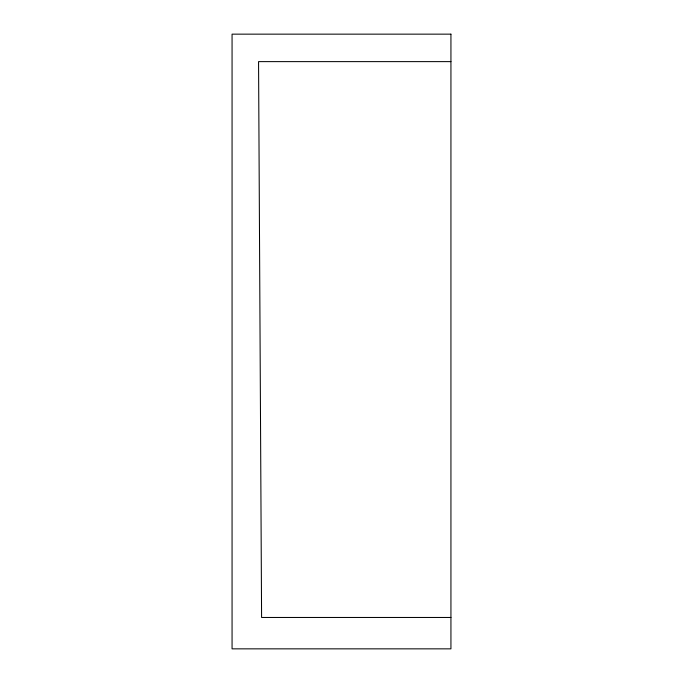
<?xml version="1.0" encoding="UTF-8"?>
<svg xmlns="http://www.w3.org/2000/svg" width="683" height="683" viewBox="0 0 683 683"><rect width="100%" height="100%" fill="white"/><g stroke="black" fill="none" stroke-linecap="round" stroke-linejoin="round"><path stroke-width="1.02" d="M450.934 61.624L258.558 61.624L261.589 617.466L450.934 617.466M450.934 34.15L232.066 34.15L232.066 648.85L450.934 648.85L450.934 34.15"/></g></svg>
